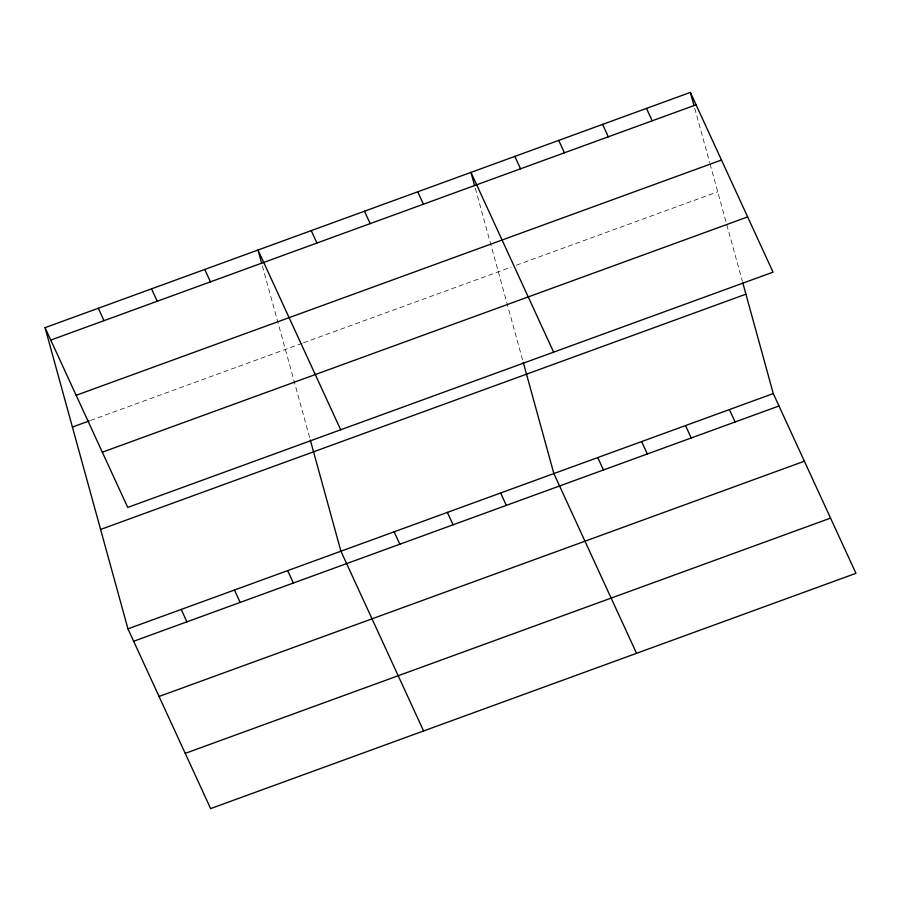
<?xml version="1.0" encoding="UTF-8"?>
<svg xmlns="http://www.w3.org/2000/svg" width="901" height="901" viewBox="0 0 901 901"><rect width="100%" height="100%" fill="white"/><g stroke="black" fill="none" stroke-linecap="round" stroke-linejoin="round"><path stroke-width="0.68" stroke-dasharray="4.5 3.38" d="M90.584 420.429L302.24 343.27M303.547 342.797L511.227 267.079M516.386 265.198L717.725 191.789M694.739 108.3L709.695 162.631M710.067 163.959L742.3 281.067M475.334 188.298L522.895 361.053M262.382 265.93L309.944 438.697"/><path stroke-width="1.35" d="M45.05 327.671L690.369 92.398L773.047 272.147L127.728 507.421L45.05 327.671L127.953 628.853L210.631 808.602L855.95 573.329L773.272 393.579L742.661 282.373M50.76 340.071L696.068 104.809M76.157 395.302L721.476 160.029M72.407 427.063L89.289 420.902M102.331 452.201L747.639 216.927M100.597 529.461L745.915 294.188M127.953 628.853L773.272 393.579M133.663 641.253L778.982 405.979M159.06 696.473L804.379 461.211M185.234 753.371L830.553 518.109M646.479 108.402L652.189 120.802M602.6 124.394L608.31 136.806M729.393 409.583L735.103 421.983M558.721 140.398L564.431 152.798M685.515 425.576L691.213 437.976M514.843 156.391L520.541 168.802M641.625 441.58L647.335 453.98M553.631 352.145L470.964 172.395L474.602 185.64M597.746 457.573L603.456 469.973M636.545 653.326L553.867 473.577L523.256 362.371M417.715 191.8L423.425 204.212M500.629 492.982L506.328 505.382M364.477 211.206L370.187 223.617M447.392 512.387L453.09 524.799M311.239 230.622L316.949 243.022M394.154 531.804L399.853 544.204M340.679 429.777L258.001 250.028L261.65 263.283M423.594 730.959L340.916 551.209L310.304 440.003M204.764 269.444L210.474 281.844M287.678 570.626L293.377 583.026M151.526 288.849L157.236 301.261M234.44 590.031L240.139 602.431M98.288 308.255L103.998 320.666M181.202 609.436L186.901 621.848M690.369 92.398L694.018 105.654"/></g></svg>
